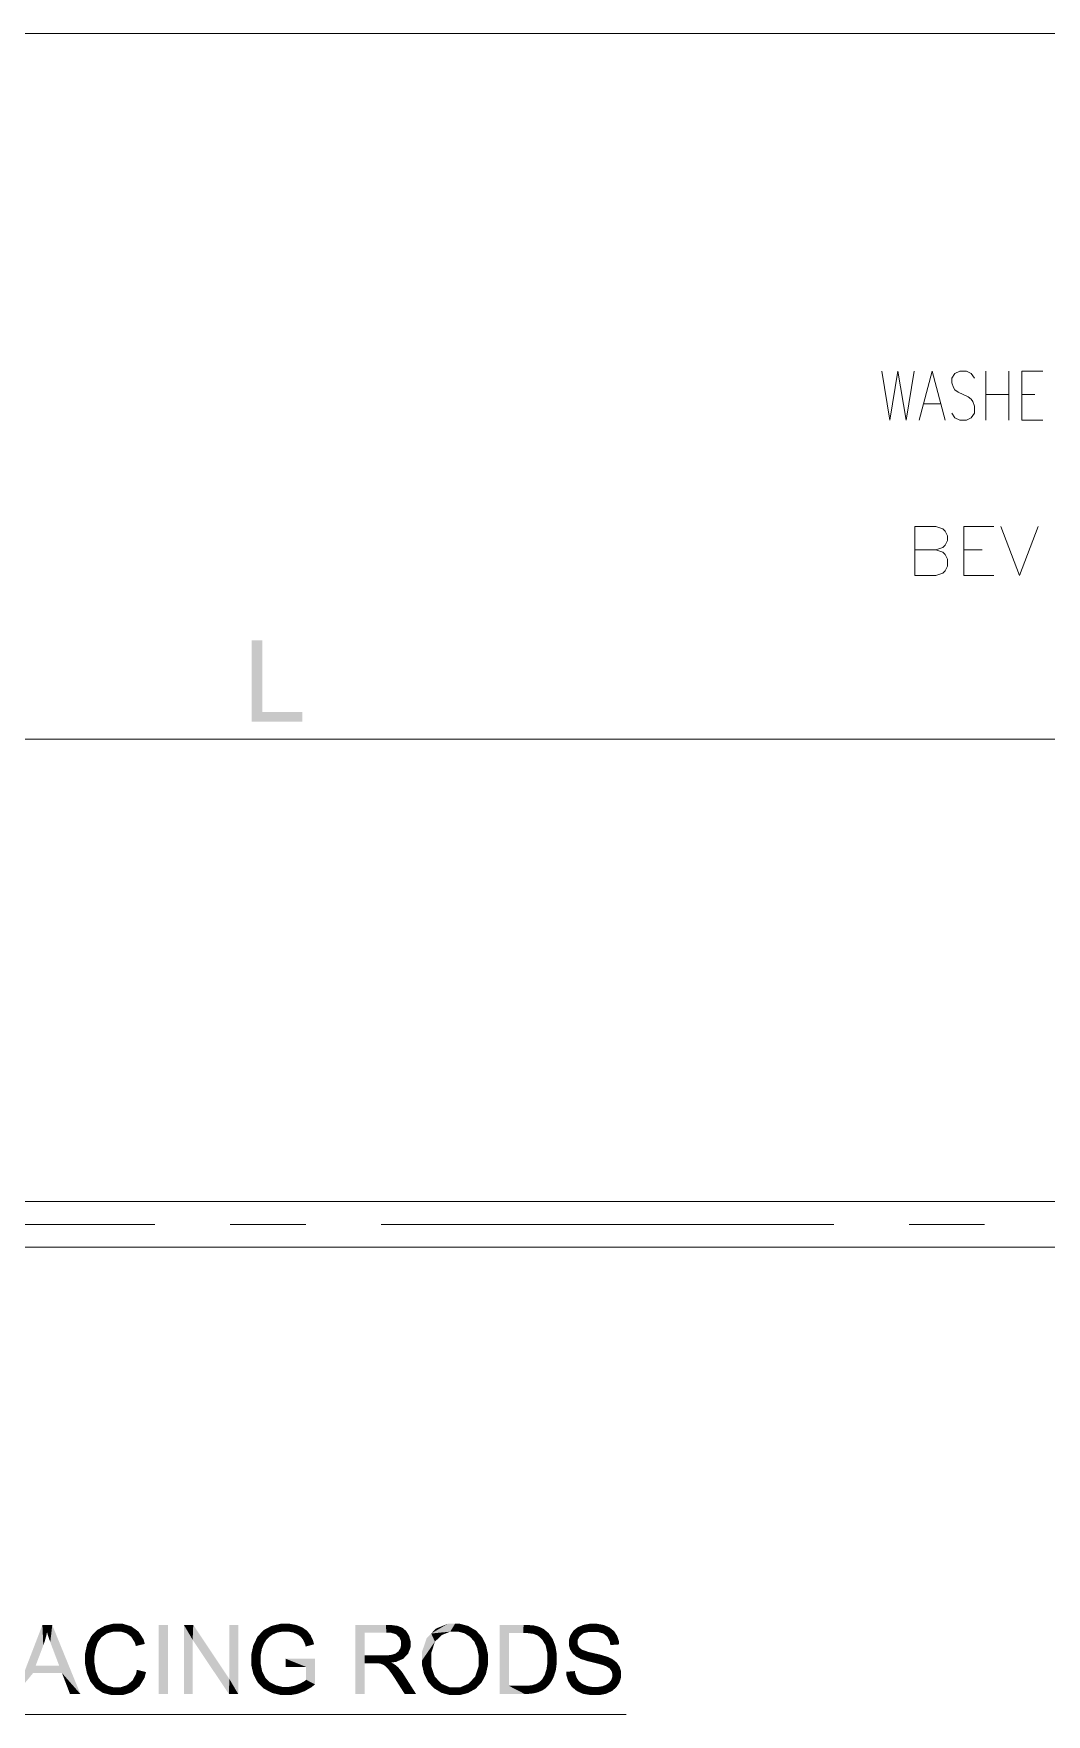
# Model space of a CAD drawing. Header units: millimetres. Extents: x 2 to 579, y 1 to 405.
# Drawn here: x 232.6 to 266.2, y 147.6 to 203.3 of the extents above; entities that cross this region are included whole.
import ezdxf

# ---------------------------------------------------------------- set-up
doc = ezdxf.new("R2010")
doc.units = ezdxf.units.MM
doc.linetypes.add('XKITLINE00', pattern=[0])
doc.layers.add('GraphicObject', color=6, linetype='Continuous', lineweight=0)
doc.layers.add('LinkedObject', color=7, linetype='Continuous', lineweight=0)

# ---------------------------------------------------------------- blocks, each defined once
blk = doc.blocks.new('*A3')
at = {"layer": 'GraphicObject', "color": 3, "linetype": 'XKITLINE00', "lineweight": 0}
blk.add_line((307.481, 203.281), (172.922, 203.281), dxfattribs=at)
blk = doc.blocks.new('*A4')
at = {"layer": 'LinkedObject'}
for points in [[(240.174, 183.178), (239.818, 180.478), (239.818, 183.178)], [(240.174, 180.797), (239.818, 180.478), (240.174, 183.178)], [(239.818, 180.478), (240.174, 180.797), (241.502, 180.478)], [(241.502, 180.478), (240.174, 180.797), (241.502, 180.797)], [(232.884, 150.542), (232.914, 149.864), (232.006, 148.255)], [(232.914, 149.864), (232.884, 150.542), (232.953, 149.973)], [(232.953, 149.973), (232.884, 150.542), (233.015, 150.191)], [(233.015, 150.191), (232.884, 150.542), (233.037, 150.302)], [(233.21, 150.542), (233.037, 150.302), (232.884, 150.542)], [(233.037, 150.302), (233.21, 150.542), (233.065, 150.208)], [(233.065, 150.208), (233.21, 150.542), (233.146, 149.97)], [(233.146, 149.97), (233.21, 150.542), (233.2, 149.826)], [(233.2, 149.826), (233.21, 150.542), (233.439, 149.195)], [(233.439, 149.195), (233.21, 150.542), (233.533, 148.948)], [(233.533, 148.948), (233.21, 150.542), (234.142, 148.255)], [(234.823, 150.443), (234.842, 150.133), (234.697, 150.374)], [(234.949, 150.512), (235.239, 150.322), (234.823, 150.443)], [(234.823, 150.443), (235.239, 150.322), (235.019, 150.259)], [(234.842, 150.133), (234.823, 150.443), (234.93, 150.196)], [(234.93, 150.196), (234.823, 150.443), (235.019, 150.259)], [(235.226, 150.581), (235.239, 150.322), (234.949, 150.512)], [(235.377, 150.581), (235.239, 150.322), (235.226, 150.581)], [(235.239, 150.322), (235.377, 150.581), (235.371, 150.322)], [(235.377, 150.581), (235.485, 150.322), (235.371, 150.322)], [(235.837, 150.493), (235.377, 150.581), (235.548, 150.581)], [(235.954, 150.406), (235.377, 150.581), (235.837, 150.493)], [(235.676, 150.265), (235.377, 150.581), (235.954, 150.406)], [(235.485, 150.322), (235.377, 150.581), (235.676, 150.265)], [(235.676, 150.265), (235.954, 150.406), (235.751, 150.208)], [(235.954, 150.406), (235.827, 150.151), (235.751, 150.208)], [(235.827, 150.151), (235.954, 150.406), (235.942, 149.969)], [(235.942, 149.969), (235.954, 150.406), (236.279, 149.915)], [(236.233, 150.073), (235.954, 150.406), (236.07, 150.319)], [(236.279, 149.915), (235.954, 150.406), (236.233, 150.073)], [(237.043, 150.542), (236.741, 148.255), (236.741, 150.542)], [(237.043, 148.255), (236.741, 148.255), (237.043, 150.542)], [(237.574, 150.542), (237.864, 150.05), (237.574, 148.255)], [(237.864, 150.05), (237.574, 150.542), (237.884, 150.542)], [(237.864, 150.05), (237.884, 150.542), (239.063, 148.255)], [(239.063, 148.255), (237.884, 150.542), (239.083, 148.747)], [(239.373, 150.542), (239.083, 148.747), (239.083, 150.542)], [(239.373, 148.255), (239.083, 148.747), (239.373, 150.542)], [(240.347, 150.44), (239.945, 150.011), (240.216, 150.37)], [(240.517, 150.227), (239.945, 150.011), (240.347, 150.44)], [(240.78, 150.581), (240.347, 150.44), (240.478, 150.51)], [(240.848, 150.322), (240.347, 150.44), (240.78, 150.581)], [(240.347, 150.44), (240.593, 150.259), (240.517, 150.227)], [(240.593, 150.259), (240.347, 150.44), (240.668, 150.291)], [(240.668, 150.291), (240.347, 150.44), (240.848, 150.322)], [(240.951, 150.322), (240.78, 150.581), (240.951, 150.581)], [(240.848, 150.322), (240.78, 150.581), (240.951, 150.322)], [(240.951, 150.581), (241.038, 150.322), (240.951, 150.322)], [(241.075, 150.581), (241.038, 150.322), (240.951, 150.581)], [(241.038, 150.322), (241.075, 150.581), (241.196, 150.292)], [(241.399, 150.5), (241.075, 150.581), (241.299, 150.54)], [(241.196, 150.292), (241.075, 150.581), (241.399, 150.5)], [(241.196, 150.292), (241.399, 150.5), (241.267, 150.262)], [(241.399, 150.5), (241.338, 150.232), (241.267, 150.262)], [(241.338, 150.232), (241.399, 150.5), (241.447, 150.152)], [(241.657, 150.348), (241.399, 150.5), (241.499, 150.46)], [(241.714, 150.276), (241.399, 150.5), (241.657, 150.348)], [(241.447, 150.152), (241.399, 150.5), (241.714, 150.276)], [(243.561, 149.533), (243.259, 148.255), (243.259, 150.542)], [(243.259, 150.542), (243.561, 150.29), (243.561, 149.533)], [(244.283, 150.29), (243.259, 150.542), (244.271, 150.542)], [(243.561, 150.29), (243.259, 150.542), (244.283, 150.29)], [(244.271, 150.542), (244.411, 150.29), (244.283, 150.29)], [(244.656, 150.511), (244.271, 150.542), (244.424, 150.542)], [(244.735, 150.48), (244.271, 150.542), (244.656, 150.511)], [(244.596, 150.238), (244.271, 150.542), (244.735, 150.48)], [(244.411, 150.29), (244.271, 150.542), (244.596, 150.238)], [(244.735, 150.48), (244.655, 150.186), (244.596, 150.238)], [(244.815, 150.449), (244.655, 150.186), (244.735, 150.48)], [(244.655, 150.186), (244.815, 150.449), (244.714, 150.133)], [(244.714, 150.133), (244.815, 150.449), (244.989, 150.263)], [(244.989, 150.263), (244.815, 150.449), (244.941, 150.341)], [(246.319, 150.581), (245.772, 150.259), (245.924, 150.42)], [(246.561, 150.581), (245.772, 150.259), (246.319, 150.581)], [(246.401, 150.32), (245.772, 150.259), (246.561, 150.581)], [(246.401, 150.32), (246.561, 150.581), (246.562, 150.32)], [(246.561, 150.581), (246.675, 150.32), (246.562, 150.32)], [(247.004, 150.505), (246.561, 150.581), (246.719, 150.581)], [(247.131, 150.429), (246.561, 150.581), (247.004, 150.505)], [(246.879, 150.263), (246.561, 150.581), (247.131, 150.429)], [(246.675, 150.32), (246.561, 150.581), (246.879, 150.263)], [(246.879, 150.263), (247.131, 150.429), (246.97, 150.205)], [(247.131, 150.429), (247.061, 150.148), (246.97, 150.205)], [(247.061, 150.148), (247.131, 150.429), (247.2, 149.987)], [(247.452, 150.143), (247.131, 150.429), (247.258, 150.354)], [(247.519, 150.008), (247.131, 150.429), (247.452, 150.143)], [(247.2, 149.987), (247.131, 150.429), (247.519, 150.008)], [(248.043, 150.542), (248.345, 150.272), (248.043, 148.255)], [(248.826, 150.272), (248.043, 150.542), (248.83, 150.542)], [(248.345, 150.272), (248.043, 150.542), (248.826, 150.272)], [(248.83, 150.542), (248.961, 150.272), (248.826, 150.272)], [(248.964, 150.542), (248.961, 150.272), (248.83, 150.542)], [(248.964, 150.542), (249.156, 150.248), (248.961, 150.272)], [(249.167, 150.525), (249.156, 150.248), (248.964, 150.542)], [(249.237, 150.509), (249.156, 150.248), (249.167, 150.525)], [(249.237, 150.509), (249.217, 150.225), (249.156, 150.248)], [(249.217, 150.225), (249.237, 150.509), (249.301, 150.192)], [(249.503, 150.404), (249.237, 150.509), (249.335, 150.486)], [(249.572, 150.345), (249.237, 150.509), (249.503, 150.404)], [(249.445, 150.063), (249.237, 150.509), (249.572, 150.345)], [(249.301, 150.192), (249.237, 150.509), (249.445, 150.063)], [(250.623, 150.464), (250.748, 150.212), (250.48, 150.349)], [(250.811, 150.263), (250.623, 150.464), (250.717, 150.503)], [(250.748, 150.212), (250.623, 150.464), (250.811, 150.263)], [(250.812, 150.542), (251.011, 150.313), (250.717, 150.503)], [(250.717, 150.503), (251.011, 150.313), (250.811, 150.263)], [(251.021, 150.581), (251.011, 150.313), (250.812, 150.542)], [(251.137, 150.581), (251.011, 150.313), (251.021, 150.581)], [(251.011, 150.313), (251.137, 150.581), (251.148, 150.313)], [(251.137, 150.581), (251.28, 150.313), (251.148, 150.313)], [(251.488, 150.54), (251.137, 150.581), (251.264, 150.581)], [(251.585, 150.499), (251.137, 150.581), (251.488, 150.54)], [(251.479, 150.258), (251.137, 150.581), (251.585, 150.499)], [(251.28, 150.313), (251.137, 150.581), (251.479, 150.258)], [(251.585, 150.499), (251.546, 150.202), (251.479, 150.258)], [(251.682, 150.458), (251.546, 150.202), (251.585, 150.499)], [(251.546, 150.202), (251.682, 150.458), (251.614, 150.147)], [(251.614, 150.147), (251.682, 150.458), (251.883, 150.257)], [(251.883, 150.257), (251.682, 150.458), (251.831, 150.337)], [(232.006, 148.255), (232.914, 149.864), (232.662, 149.195)], [(234.646, 149.75), (234.299, 149.594), (234.367, 149.906)], [(234.681, 149.856), (234.367, 149.906), (234.435, 150.039)], [(234.646, 149.75), (234.367, 149.906), (234.681, 149.856)], [(234.503, 150.172), (234.842, 150.133), (234.435, 150.039)], [(234.435, 150.039), (234.842, 150.133), (234.717, 149.963)], [(234.681, 149.856), (234.435, 150.039), (234.717, 149.963)], [(234.697, 150.374), (234.842, 150.133), (234.503, 150.172)], [(235.942, 149.969), (236.279, 149.915), (235.982, 149.845)], [(237.574, 148.255), (237.864, 150.05), (237.864, 148.255)], [(239.945, 150.011), (239.806, 149.554), (239.875, 149.866)], [(240.16, 149.76), (239.806, 149.554), (239.945, 150.011)], [(240.216, 150.37), (239.945, 150.011), (240.015, 150.155)], [(240.395, 150.144), (239.945, 150.011), (240.517, 150.227)], [(240.348, 150.093), (239.945, 150.011), (240.395, 150.144)], [(240.302, 150.041), (239.945, 150.011), (240.348, 150.093)], [(240.23, 149.928), (239.945, 150.011), (240.302, 150.041)], [(239.945, 150.011), (240.23, 149.928), (240.204, 149.866)], [(240.16, 149.76), (239.945, 150.011), (240.204, 149.866)], [(241.447, 150.152), (241.714, 150.276), (241.485, 150.102)], [(241.714, 150.276), (241.523, 150.052), (241.485, 150.102)], [(241.523, 150.052), (241.714, 150.276), (241.587, 149.915)], [(241.587, 149.915), (241.714, 150.276), (241.857, 150.018)], [(241.587, 149.915), (241.857, 150.018), (241.613, 149.827)], [(241.613, 149.827), (241.857, 150.018), (241.887, 149.902)], [(241.857, 150.018), (241.714, 150.276), (241.77, 150.205)], [(244.989, 150.263), (244.773, 150), (244.714, 150.133)], [(244.743, 149.761), (245.084, 149.918), (244.927, 149.508)], [(244.773, 149.863), (245.084, 149.918), (244.743, 149.761)], [(245.036, 150.185), (244.773, 150), (244.989, 150.263)], [(245.084, 150.012), (244.773, 150), (245.036, 150.185)], [(245.084, 149.918), (244.773, 150), (245.084, 150.012)], [(244.773, 150), (245.084, 149.918), (244.773, 149.919)], [(245.084, 149.918), (244.773, 149.863), (244.773, 149.919)], [(244.927, 149.508), (245.084, 149.918), (245.005, 149.591)], [(245.005, 149.591), (245.084, 149.918), (245.084, 149.796)], [(245.772, 150.259), (245.466, 149.368), (245.619, 150.098)], [(245.893, 149.989), (245.466, 149.368), (245.772, 150.259)], [(245.619, 150.098), (245.466, 149.368), (245.466, 149.652)], [(245.777, 149.621), (245.466, 149.368), (245.893, 149.989)], [(246.125, 150.21), (245.772, 150.259), (246.401, 150.32)], [(245.772, 150.259), (246.125, 150.21), (246.009, 150.099)], [(245.893, 149.989), (245.772, 150.259), (246.009, 150.099)], [(247.2, 149.987), (247.519, 150.008), (247.247, 149.883)], [(247.519, 150.008), (247.294, 149.779), (247.247, 149.883)], [(247.294, 149.779), (247.519, 150.008), (247.341, 149.535)], [(247.341, 149.535), (247.519, 150.008), (247.652, 149.566)], [(247.652, 149.566), (247.519, 150.008), (247.586, 149.873)], [(248.043, 148.255), (248.345, 150.272), (248.345, 148.525)], [(249.572, 150.345), (249.503, 149.967), (249.445, 150.063)], [(249.663, 150.269), (249.503, 149.967), (249.572, 150.345)], [(249.798, 150.073), (249.503, 149.967), (249.663, 150.269)], [(249.503, 149.967), (249.798, 150.073), (249.562, 149.871)], [(249.562, 149.871), (249.798, 150.073), (249.843, 149.954)], [(249.843, 149.954), (249.621, 149.595), (249.562, 149.871)], [(249.887, 149.835), (249.621, 149.595), (249.843, 149.954)], [(250.431, 150.274), (250.332, 149.95), (250.382, 150.198)], [(250.686, 150.162), (250.332, 149.95), (250.431, 150.274)], [(250.382, 150.198), (250.332, 149.95), (250.332, 150.036)], [(250.623, 150.041), (250.332, 149.95), (250.686, 150.162)], [(250.332, 149.95), (250.623, 150.041), (250.623, 149.97)], [(250.623, 149.908), (250.332, 149.95), (250.623, 149.97)], [(250.332, 149.95), (250.623, 149.908), (250.332, 149.871)], [(250.332, 149.871), (250.623, 149.908), (250.373, 149.729)], [(250.373, 149.729), (250.623, 149.908), (250.413, 149.665)], [(250.413, 149.665), (250.623, 149.908), (250.667, 149.807)], [(250.48, 150.349), (250.748, 150.212), (250.431, 150.274)], [(250.431, 150.274), (250.748, 150.212), (250.686, 150.162)], [(251.883, 150.257), (251.693, 149.983), (251.614, 150.147)], [(251.935, 150.178), (251.693, 149.983), (251.883, 150.257)], [(251.991, 149.998), (251.693, 149.983), (251.935, 150.178)], [(251.995, 149.897), (251.693, 149.983), (251.991, 149.998)], [(251.693, 149.983), (251.995, 149.897), (251.705, 149.874)], [(234.61, 149.53), (234.299, 149.594), (234.646, 149.75)], [(234.299, 149.594), (234.61, 149.53), (234.299, 149.415)], [(234.299, 149.415), (234.61, 149.53), (234.61, 149.417)], [(234.61, 149.417), (234.299, 149.252), (234.299, 149.415)], [(234.61, 149.271), (234.299, 149.252), (234.61, 149.417)], [(240.117, 149.53), (239.806, 149.554), (240.16, 149.76)], [(239.806, 149.554), (240.117, 149.53), (239.806, 149.387)], [(239.806, 149.387), (240.117, 149.53), (240.117, 149.406)], [(240.117, 149.253), (239.806, 149.387), (240.117, 149.406)], [(239.806, 149.387), (239.946, 148.777), (239.806, 149.219)], [(240.117, 149.253), (239.946, 148.777), (239.806, 149.387)], [(240.951, 149.421), (241.624, 149.151), (240.951, 149.151)], [(241.921, 149.421), (241.624, 149.151), (240.951, 149.421)], [(241.624, 148.725), (241.921, 149.421), (241.921, 148.573)], [(241.624, 149.151), (241.921, 149.421), (241.624, 148.725)], [(243.561, 149.533), (243.561, 149.27), (243.259, 148.255)], [(243.911, 149.27), (243.561, 149.533), (244.21, 149.533)], [(243.561, 149.27), (243.561, 149.533), (243.911, 149.27)], [(243.911, 149.27), (244.21, 149.533), (243.97, 149.27)], [(243.97, 149.27), (244.21, 149.533), (244.054, 149.265)], [(244.054, 149.265), (244.21, 149.533), (244.079, 149.259)], [(244.079, 149.259), (244.21, 149.533), (244.114, 149.251)], [(244.114, 149.251), (244.21, 149.533), (244.183, 149.22)], [(244.183, 149.22), (244.21, 149.533), (244.314, 149.533)], [(244.183, 149.22), (244.314, 149.533), (244.217, 149.199)], [(244.314, 149.533), (244.441, 149.295), (244.217, 149.199)], [(244.217, 149.199), (244.441, 149.295), (244.251, 149.177)], [(244.441, 149.295), (244.328, 149.1), (244.251, 149.177)], [(244.476, 149.555), (244.441, 149.295), (244.314, 149.533)], [(244.501, 149.267), (244.328, 149.1), (244.441, 149.295)], [(244.441, 149.295), (244.476, 149.555), (244.605, 149.318)], [(244.534, 149.576), (244.927, 149.508), (244.476, 149.555)], [(244.848, 149.424), (244.476, 149.555), (244.927, 149.508)], [(244.605, 149.318), (244.476, 149.555), (244.848, 149.424)], [(244.593, 149.598), (244.927, 149.508), (244.534, 149.576)], [(244.927, 149.508), (244.593, 149.598), (244.682, 149.666)], [(244.712, 149.713), (244.927, 149.508), (244.682, 149.666)], [(244.743, 149.761), (244.927, 149.508), (244.712, 149.713)], [(245.466, 149.368), (245.777, 149.621), (245.777, 149.363)], [(245.466, 149.368), (245.777, 149.156), (245.466, 149.217)], [(245.777, 149.156), (245.466, 149.368), (245.777, 149.363)], [(247.231, 148.834), (247.652, 149.394), (247.512, 148.772)], [(247.341, 149.175), (247.652, 149.394), (247.231, 148.834)], [(247.341, 149.396), (247.652, 149.566), (247.652, 149.394)], [(247.341, 149.535), (247.652, 149.566), (247.341, 149.396)], [(247.652, 149.394), (247.341, 149.175), (247.341, 149.396)], [(247.512, 148.772), (247.652, 149.394), (247.582, 148.91)], [(247.582, 148.91), (247.652, 149.394), (247.652, 149.221)], [(249.621, 149.286), (249.932, 149.281), (249.591, 149.066)], [(249.932, 149.564), (249.621, 149.595), (249.887, 149.835)], [(249.932, 149.411), (249.621, 149.595), (249.932, 149.564)], [(249.621, 149.595), (249.932, 149.411), (249.621, 149.415)], [(249.932, 149.411), (249.621, 149.286), (249.621, 149.415)], [(249.932, 149.281), (249.621, 149.286), (249.932, 149.411)], [(250.667, 149.807), (250.574, 149.495), (250.413, 149.665)], [(250.413, 149.665), (250.574, 149.495), (250.453, 149.601)], [(250.712, 149.767), (250.574, 149.495), (250.667, 149.807)], [(250.574, 149.495), (250.712, 149.767), (250.656, 149.452)], [(250.656, 149.452), (250.712, 149.767), (250.755, 149.727)], [(250.656, 149.452), (250.755, 149.727), (250.719, 149.418)], [(250.719, 149.418), (250.755, 149.727), (250.939, 149.347)], [(250.939, 149.347), (250.755, 149.727), (250.983, 149.646)], [(250.939, 149.347), (250.983, 149.646), (251.097, 149.309)], [(251.097, 149.309), (250.983, 149.646), (251.168, 149.604)], [(251.097, 149.309), (251.168, 149.604), (251.254, 149.271)], [(251.254, 149.271), (251.168, 149.604), (251.352, 149.562)], [(251.254, 149.271), (251.352, 149.562), (251.458, 149.215)], [(251.458, 149.215), (251.352, 149.562), (251.504, 149.197)], [(251.504, 149.197), (251.352, 149.562), (251.575, 149.17)], [(251.605, 149.489), (251.575, 149.17), (251.352, 149.562)], [(251.674, 149.458), (251.575, 149.17), (251.605, 149.489)], [(251.575, 149.17), (251.674, 149.458), (251.679, 149.103)], [(251.679, 149.103), (251.674, 149.458), (251.773, 149.412)], [(251.679, 149.103), (251.773, 149.412), (251.71, 149.062)], [(251.71, 149.062), (251.773, 149.412), (251.742, 149.022)], [(251.773, 149.412), (251.969, 149.225), (251.742, 149.022)], [(251.969, 149.225), (251.773, 149.412), (251.921, 149.296)], [(232.576, 148.948), (232.006, 148.255), (232.662, 149.195)], [(232.662, 149.195), (233.533, 148.948), (232.576, 148.948)], [(233.439, 149.195), (233.533, 148.948), (232.662, 149.195)], [(233.533, 148.948), (234.142, 148.255), (233.798, 148.255)], [(234.61, 149.271), (234.419, 148.802), (234.299, 149.252)], [(234.299, 149.252), (234.419, 148.802), (234.359, 148.945)], [(234.652, 149.016), (234.419, 148.802), (234.61, 149.271)], [(234.419, 148.802), (234.652, 149.016), (234.695, 148.907)], [(234.737, 148.799), (234.419, 148.802), (234.695, 148.907)], [(234.419, 148.802), (234.772, 148.366), (234.48, 148.66)], [(234.737, 148.799), (234.772, 148.366), (234.419, 148.802)], [(234.869, 148.636), (234.772, 148.366), (234.737, 148.799)], [(235.866, 148.694), (236.318, 148.98), (235.976, 148.412)], [(235.985, 148.912), (236.318, 148.98), (235.866, 148.694)], [(235.976, 148.412), (236.318, 148.98), (236.1, 148.509)], [(236.318, 148.98), (235.985, 148.912), (236.016, 149.056)], [(236.1, 148.509), (236.318, 148.98), (236.271, 148.794)], [(239.083, 148.747), (239.373, 148.255), (239.063, 148.255)], [(239.806, 149.219), (239.946, 148.777), (239.876, 148.914)], [(240.169, 148.997), (239.946, 148.777), (240.117, 149.253)], [(239.946, 148.777), (240.169, 148.997), (240.222, 148.894)], [(240.275, 148.791), (239.946, 148.777), (240.222, 148.894)], [(240.275, 148.791), (240.362, 148.36), (239.946, 148.777)], [(239.946, 148.777), (240.362, 148.36), (240.016, 148.641)], [(240.428, 148.638), (240.362, 148.36), (240.275, 148.791)], [(243.259, 148.255), (243.561, 149.27), (243.561, 148.255)], [(244.328, 149.1), (244.501, 149.267), (244.371, 149.046)], [(244.371, 149.046), (244.501, 149.267), (244.414, 148.991)], [(244.414, 148.991), (244.501, 149.267), (244.623, 149.182)], [(244.623, 149.182), (244.523, 148.834), (244.414, 148.991)], [(244.623, 149.182), (244.501, 149.267), (244.592, 149.21)], [(244.689, 149.121), (244.523, 148.834), (244.623, 149.182)], [(244.814, 148.969), (244.523, 148.834), (244.689, 149.121)], [(244.523, 148.834), (244.814, 148.969), (244.589, 148.731)], [(244.589, 148.731), (244.814, 148.969), (244.873, 148.877)], [(244.589, 148.731), (244.873, 148.877), (244.891, 148.255)], [(244.891, 148.255), (244.873, 148.877), (245.269, 148.255)], [(245.466, 149.217), (245.777, 149.156), (245.531, 148.932)], [(245.531, 148.932), (245.777, 149.156), (245.597, 148.797)], [(245.597, 148.797), (245.777, 149.156), (245.888, 148.831)], [(245.888, 148.831), (245.855, 148.45), (245.597, 148.797)], [(245.597, 148.797), (245.855, 148.45), (245.662, 148.663)], [(245.999, 148.712), (245.855, 148.45), (245.888, 148.831)], [(247.512, 148.772), (247.12, 148.714), (247.231, 148.834)], [(247.442, 148.635), (247.12, 148.714), (247.512, 148.772)], [(249.716, 148.616), (249.393, 148.685), (249.447, 148.739)], [(249.531, 148.884), (249.716, 148.616), (249.447, 148.739)], [(249.871, 148.949), (249.531, 148.884), (249.591, 149.066)], [(249.841, 148.848), (249.531, 148.884), (249.871, 148.949)], [(249.763, 148.682), (249.531, 148.884), (249.841, 148.848)], [(249.716, 148.616), (249.531, 148.884), (249.763, 148.682)], [(249.591, 149.066), (249.932, 149.281), (249.871, 148.949)], [(249.871, 148.949), (249.932, 149.281), (249.902, 149.05)], [(250.544, 148.928), (250.248, 148.989), (250.534, 149.014)], [(250.248, 148.989), (250.373, 148.578), (250.251, 148.874)], [(250.544, 148.928), (250.373, 148.578), (250.248, 148.989)], [(250.251, 148.874), (250.373, 148.578), (250.314, 148.669)], [(250.591, 148.787), (250.373, 148.578), (250.544, 148.928)], [(250.373, 148.578), (250.591, 148.787), (250.433, 148.487)], [(250.433, 148.487), (250.591, 148.787), (250.597, 148.352)], [(250.628, 148.732), (250.597, 148.352), (250.591, 148.787)], [(250.665, 148.677), (250.597, 148.352), (250.628, 148.732)], [(251.741, 148.724), (252.064, 148.9), (252.012, 148.637)], [(251.773, 148.822), (252.064, 148.9), (251.741, 148.724)], [(251.742, 149.022), (251.969, 149.225), (251.773, 148.928)], [(251.773, 148.928), (251.969, 149.225), (252.016, 149.154)], [(251.773, 148.928), (252.016, 149.154), (251.773, 148.875)], [(251.773, 148.875), (252.016, 149.154), (251.773, 148.822)], [(252.016, 149.154), (252.064, 148.9), (251.773, 148.822)], [(252.012, 148.637), (252.064, 148.9), (252.064, 148.809)], [(252.064, 148.9), (252.016, 149.154), (252.064, 148.992)], [(234.48, 148.66), (234.772, 148.366), (234.656, 148.442)], [(234.772, 148.366), (234.869, 148.636), (234.959, 148.582)], [(235.049, 148.528), (234.772, 148.366), (234.959, 148.582)], [(235.049, 148.528), (235.372, 148.216), (234.772, 148.366)], [(234.772, 148.366), (235.372, 148.216), (234.887, 148.291)], [(234.887, 148.291), (235.372, 148.216), (235.188, 148.216)], [(235.243, 148.474), (235.372, 148.216), (235.049, 148.528)], [(235.372, 148.216), (235.243, 148.474), (235.347, 148.474)], [(235.474, 148.474), (235.372, 148.216), (235.347, 148.474)], [(235.474, 148.474), (235.976, 148.412), (235.372, 148.216)], [(235.372, 148.216), (235.976, 148.412), (235.551, 148.216)], [(235.69, 148.548), (235.976, 148.412), (235.474, 148.474)], [(235.551, 148.216), (235.976, 148.412), (235.853, 148.314)], [(235.976, 148.412), (235.69, 148.548), (235.778, 148.621)], [(235.866, 148.694), (235.976, 148.412), (235.778, 148.621)], [(240.016, 148.641), (240.362, 148.36), (240.224, 148.432)], [(240.362, 148.36), (240.428, 148.638), (240.529, 148.588)], [(240.629, 148.538), (240.362, 148.36), (240.529, 148.588)], [(240.629, 148.538), (240.974, 148.216), (240.362, 148.36)], [(240.362, 148.36), (240.974, 148.216), (240.5, 148.288)], [(240.5, 148.288), (240.974, 148.216), (240.806, 148.216)], [(240.843, 148.488), (240.974, 148.216), (240.629, 148.538)], [(240.974, 148.216), (240.843, 148.488), (240.956, 148.488)], [(240.956, 148.488), (241.099, 148.216), (240.974, 148.216)], [(241.054, 148.488), (241.099, 148.216), (240.956, 148.488)], [(241.246, 148.526), (241.342, 148.261), (241.054, 148.488)], [(241.054, 148.488), (241.342, 148.261), (241.099, 148.216)], [(241.461, 148.306), (241.246, 148.526), (241.34, 148.564)], [(241.342, 148.261), (241.246, 148.526), (241.461, 148.306)], [(241.433, 148.602), (241.579, 148.35), (241.34, 148.564)], [(241.34, 148.564), (241.579, 148.35), (241.461, 148.306)], [(241.575, 148.682), (241.921, 148.573), (241.433, 148.602)], [(241.433, 148.602), (241.921, 148.573), (241.579, 148.35)], [(241.624, 148.725), (241.921, 148.573), (241.575, 148.682)], [(241.579, 148.35), (241.921, 148.573), (241.81, 148.484)], [(245.855, 148.45), (245.999, 148.712), (245.982, 148.372)], [(245.982, 148.372), (245.999, 148.712), (246.111, 148.593)], [(246.111, 148.593), (246.559, 148.216), (245.982, 148.372)], [(245.982, 148.372), (246.559, 148.216), (246.109, 148.294)], [(246.109, 148.294), (246.559, 148.216), (246.398, 148.216)], [(246.39, 148.474), (246.559, 148.216), (246.111, 148.593)], [(246.559, 148.216), (246.39, 148.474), (246.557, 148.474)], [(246.728, 148.474), (246.559, 148.216), (246.557, 148.474)], [(246.559, 148.216), (246.728, 148.474), (246.708, 148.216)], [(246.708, 148.216), (246.728, 148.474), (246.986, 148.286)], [(247.114, 148.357), (246.728, 148.474), (247.01, 148.594)], [(246.986, 148.286), (246.728, 148.474), (247.114, 148.357)], [(247.12, 148.714), (247.243, 148.428), (247.01, 148.594)], [(247.01, 148.594), (247.243, 148.428), (247.114, 148.357)], [(247.243, 148.428), (247.12, 148.714), (247.442, 148.635)], [(248.345, 148.525), (248.868, 148.255), (248.043, 148.255)], [(248.833, 148.525), (248.868, 148.255), (248.345, 148.525)], [(248.833, 148.525), (248.971, 148.255), (248.868, 148.255)], [(248.947, 148.525), (248.971, 148.255), (248.833, 148.525)], [(249.235, 148.294), (248.947, 148.525), (249.124, 148.546)], [(249.155, 148.274), (248.947, 148.525), (249.235, 148.294)], [(248.971, 148.255), (248.947, 148.525), (249.155, 148.274)], [(249.188, 148.567), (249.235, 148.294), (249.124, 148.546)], [(249.253, 148.588), (249.235, 148.294), (249.188, 148.567)], [(249.235, 148.294), (249.253, 148.588), (249.315, 148.313)], [(249.508, 148.408), (249.253, 148.588), (249.355, 148.647)], [(249.451, 148.371), (249.253, 148.588), (249.508, 148.408)], [(249.315, 148.313), (249.253, 148.588), (249.451, 148.371)], [(249.393, 148.685), (249.564, 148.446), (249.355, 148.647)], [(249.355, 148.647), (249.564, 148.446), (249.508, 148.408)], [(249.668, 148.55), (249.393, 148.685), (249.716, 148.616)], [(249.564, 148.446), (249.393, 148.685), (249.668, 148.55)], [(250.665, 148.677), (250.701, 148.306), (250.597, 148.352)], [(250.779, 148.588), (250.701, 148.306), (250.665, 148.677)], [(250.701, 148.306), (250.779, 148.588), (250.806, 148.261)], [(250.857, 148.554), (250.806, 148.261), (250.779, 148.588)], [(250.935, 148.52), (250.806, 148.261), (250.857, 148.554)], [(250.935, 148.52), (251.066, 148.216), (250.806, 148.261)], [(251.11, 148.486), (251.066, 148.216), (250.935, 148.52)], [(251.11, 148.486), (251.22, 148.216), (251.066, 148.216)], [(251.207, 148.486), (251.22, 148.216), (251.11, 148.486)], [(251.207, 148.486), (251.343, 148.216), (251.22, 148.216)], [(251.293, 148.486), (251.343, 148.216), (251.207, 148.486)], [(251.446, 148.512), (251.66, 148.306), (251.293, 148.486)], [(251.293, 148.486), (251.66, 148.306), (251.343, 148.216)], [(251.343, 148.216), (251.66, 148.306), (251.562, 148.261)], [(251.512, 148.537), (251.907, 148.476), (251.446, 148.512)], [(251.758, 148.35), (251.446, 148.512), (251.907, 148.476)], [(251.66, 148.306), (251.446, 148.512), (251.758, 148.35)], [(251.578, 148.563), (251.907, 148.476), (251.512, 148.537)], [(251.676, 148.634), (251.959, 148.556), (251.578, 148.563)], [(251.578, 148.563), (251.959, 148.556), (251.907, 148.476)], [(251.709, 148.679), (252.012, 148.637), (251.676, 148.634)], [(251.959, 148.556), (251.676, 148.634), (252.012, 148.637)], [(251.741, 148.724), (252.012, 148.637), (251.709, 148.679)]]:
    blk.add_hatch(color=7, dxfattribs=at).paths.add_polyline_path(points, flags=17)
at = {"layer": 'LinkedObject', "color": 2, "linetype": 'XKITLINE00', "lineweight": 0}
for p, q in [((260.7, 192.096), (260.97, 190.476)), ((260.97, 190.476), (261.24, 192.096)), ((261.24, 192.096), (261.51, 190.476)), ((261.51, 190.476), (261.78, 192.096)), ((261.942, 190.476), (262.374, 192.096)), ((262.374, 192.096), (262.806, 190.476)), ((263.022, 191.865), (263.13, 192.019)), ((263.022, 191.711), (263.022, 191.865)), ((263.076, 191.556), (263.022, 191.711)), ((263.13, 192.019), (263.292, 192.096)), ((263.292, 192.096), (263.508, 192.096)), ((263.508, 192.096), (263.67, 192.019)), ((263.67, 192.019), (263.778, 191.865)), ((264.156, 192.096), (264.156, 190.476)), ((264.912, 192.096), (264.912, 190.476)), ((265.344, 190.476), (265.344, 192.096)), ((265.344, 192.096), (266.046, 192.096)), ((263.13, 191.479), (263.076, 191.556)), ((263.238, 191.402), (263.13, 191.479)), ((263.562, 191.248), (263.238, 191.402)), ((263.67, 191.171), (263.562, 191.248)), ((263.724, 191.093), (263.67, 191.171)), ((263.778, 190.939), (263.724, 191.093)), ((264.156, 191.325), (264.912, 191.325)), ((265.344, 191.325), (265.776, 191.325)), ((262.104, 191.016), (262.644, 191.016)), ((263.022, 190.708), (263.13, 190.553)), ((263.13, 190.553), (263.292, 190.476)), ((263.508, 190.476), (263.67, 190.553)), ((263.67, 190.553), (263.778, 190.708)), ((263.778, 190.708), (263.778, 190.939)), ((263.292, 190.476), (263.508, 190.476)), ((266.046, 190.476), (265.344, 190.476)), ((261.798, 185.321), (261.798, 186.941)), ((261.798, 186.941), (262.492, 186.941)), ((262.492, 186.941), (262.724, 186.864)), ((262.724, 186.864), (262.801, 186.787)), ((262.801, 186.787), (262.878, 186.633)), ((262.878, 186.633), (262.878, 186.478)), ((263.418, 185.321), (263.418, 186.941)), ((263.418, 186.941), (264.421, 186.941)), ((264.652, 186.941), (265.269, 185.321)), ((265.269, 185.321), (265.886, 186.941)), ((262.492, 186.17), (261.798, 186.17)), ((261.798, 186.17), (262.492, 186.17)), ((262.724, 186.247), (262.492, 186.17)), ((262.492, 186.17), (262.724, 186.093)), ((262.801, 186.324), (262.724, 186.247)), ((262.724, 186.093), (262.801, 186.015)), ((262.878, 186.478), (262.801, 186.324)), ((263.418, 186.17), (264.035, 186.17)), ((262.801, 186.015), (262.878, 185.861)), ((262.878, 185.63), (262.801, 185.475)), ((262.878, 185.861), (262.878, 185.63)), ((262.492, 185.321), (261.798, 185.321)), ((262.724, 185.398), (262.492, 185.321)), ((262.801, 185.475), (262.724, 185.398)), ((264.421, 185.321), (263.418, 185.321))]:
    blk.add_line(p, q, dxfattribs=at)
at = {"layer": 'LinkedObject', "color": 1, "linetype": 'XKITLINE00', "lineweight": 0}
blk.add_line((301.898, 179.893), (179.422, 179.893), dxfattribs=at)
at = {"layer": 'LinkedObject', "color": 7, "linetype": 'XKITLINE00', "lineweight": 0}
for p, q in [((196.702, 164.576), (284.618, 164.576)), ((284.618, 163.062), (195.622, 163.062)), ((232.009, 147.578), (234.139, 147.578)), ((234.139, 147.578), (236.444, 147.578)), ((236.444, 147.578), (237.331, 147.578)), ((237.331, 147.578), (239.636, 147.578)), ((239.636, 147.578), (242.12, 147.578)), ((242.12, 147.578), (243.007, 147.578)), ((243.007, 147.578), (245.313, 147.578)), ((245.313, 147.578), (247.796, 147.578)), ((247.796, 147.578), (250.102, 147.578)), ((250.102, 147.578), (252.231, 147.578))]:
    blk.add_line(p, q, dxfattribs=at)
at = {"layer": 'LinkedObject', "color": 6, "linetype": 'XKITLINE00', "lineweight": 0}
for p, q in [((221.612, 163.819), (236.612, 163.819)), ((239.112, 163.819), (241.612, 163.819)), ((244.112, 163.819), (259.112, 163.819)), ((261.612, 163.819), (264.112, 163.819))]:
    blk.add_line(p, q, dxfattribs=at)

msp = doc.modelspace()

# ---------------------------------------------------------------- block references
at = {"lineweight": 0}
for name in ['*A3', '*A4']:
    msp.add_blockref(name, (0, 0), dxfattribs=at)

doc.saveas('drawing.dxf')
